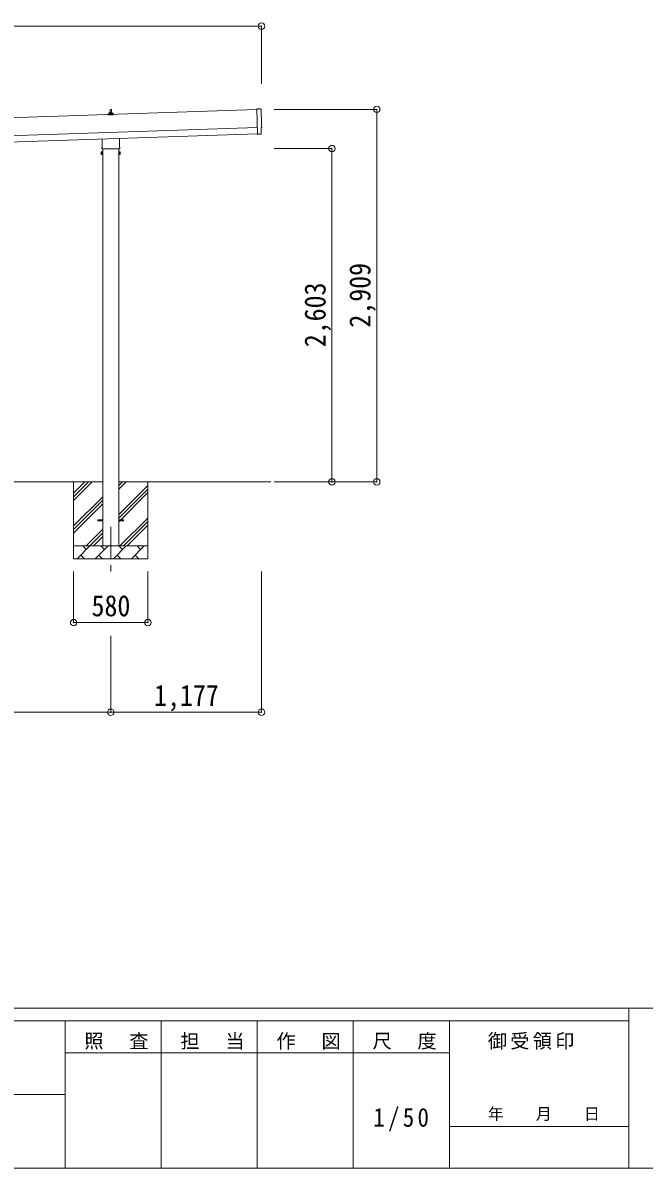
# Model space of a CAD drawing. Units: millimetres at full size, sheet at 1:50. Extents: x -14053 to 14053, y -9700 to 9700.
# Drawn here: x 4172 to 9022, y -9700 to -757 of the extents above; entities that cross this region are included whole.
import ezdxf
from ezdxf.enums import TextEntityAlignment as Align

# ---------------------------------------------------------------- set-up
doc = ezdxf.new("R2010")
doc.units = ezdxf.units.MM
doc.header["$LTSCALE"] = 50
doc.header["$PDMODE"] = 32
doc.header["$PDSIZE"] = 50
doc.linetypes.add('CHAIN1', pattern=[8, 5, -1, 1, -1])
for name, color, linetype, lineweight in [('0-1_Defpoints', 7, 'CHAIN1', 9), ('0-2_TEXT1', 4, 'Continuous', 9), ('0-3_SHAPE', 7, 'Continuous', 9), ('0-8_TABLE1', 6, 'Continuous', 9), ('F-0', 7, 'Continuous', 9)]:
    doc.layers.add(name, color=color, linetype=linetype, lineweight=lineweight)
doc.styles.add('ＭＳ ゴシック', font='')
doc.styles.get('ＭＳ ゴシック').set_extended_font_data('MS Gothic')

msp = doc.modelspace()

# ---------------------------------------------------------------- linework, layer by layer
at = {"layer": '0-1_Defpoints'}
msp.add_line((4858.01, -4691.27), (4858.01, -5040.27), dxfattribs=at)
at = {"layer": '0-2_TEXT1'}
for p, q in [((6027.92, -1428.73), (5997.76, -1428.16)), ((5997.76, -1428.16), (6004.38, -1626.9)), ((5997.93, -1433.24), (616.14, -1612.63)), ((4839.76, -1474.18), (4839.76, -1466.47)), ((4876.26, -1474.18), (4839.76, -1474.18)), ((4840.14, -1465.68), (4875.87, -1465.68)), ((4840.52, -1465.49), (4847.24, -1463.87)), ((4847.62, -1463.68), (4868.39, -1463.68)), ((4848.01, -1462.89), (4848.01, -1458.68)), ((4849.01, -1458.68), (4867.01, -1458.68)), ((4852.01, -1458.68), (4852.73, -1435.16)), ((4853.73, -1434.18), (4862.28, -1434.18)), ((4863.28, -1435.16), (4864.01, -1458.68)), ((4868.01, -1462.89), (4868.01, -1458.68)), ((4875.49, -1465.49), (4868.77, -1463.87)), ((4876.26, -1474.18), (4876.26, -1466.47)), ((620.81, -1752.56), (6002.59, -1573.16)), ((6032.08, -1575.57), (6032.58, -1575.55)), ((6033.64, -1622.57), (6032.08, -1575.57)), ((622.47, -1802.53), (6004.25, -1623.14)), ((4789.71, -1728.17), (4789.71, -1663.62)), ((4926.31, -1659.07), (4926.31, -1728.17)), ((6022.56, -1625.39), (6004.38, -1626.9)), ((6023.25, -1626), (6022.56, -1625.39)), ((6024, -1626.25), (6030.91, -1625.66)), ((4784.01, -1766.44), (4784.77, -1765.13)), ((4784.01, -1766.44), (4784.01, -1783.44)), ((4784.01, -1783.44), (4784.77, -1784.76)), ((4791.01, -1765.13), (4784.77, -1765.13)), ((4791.01, -1770.03), (4784.77, -1770.03)), ((4791.01, -1779.85), (4784.77, -1779.85)), ((4791.01, -1784.76), (4784.77, -1784.76)), ((4788.01, -1736.94), (4788.01, -1731.44)), ((4925.94, -1740.44), (4790.07, -1740.44)), ((4791.01, -1784.76), (4791.01, -1765.13)), ((4791.01, -1765.74), (4793.51, -1765.74)), ((4793.51, -1784.14), (4791.01, -1784.14)), ((4793.51, -1764.44), (4795.51, -1764.44)), ((4793.51, -1785.44), (4793.51, -1764.44)), ((4795.51, -1785.44), (4793.51, -1785.44)), ((4795.51, -1740.44), (4795.51, -4841.27)), ((4795.51, -1764.44), (4795.51, -1785.44)), ((4920.51, -4841.27), (4920.51, -1740.44)), ((4922.51, -1764.44), (4920.51, -1764.44)), ((4920.51, -1785.44), (4922.51, -1785.44)), ((4922.51, -1785.44), (4922.51, -1764.44)), ((4925.01, -1765.74), (4922.51, -1765.74)), ((4922.51, -1784.14), (4925.01, -1784.14)), ((4925.01, -1765.13), (4931.25, -1765.13)), ((4925.01, -1784.76), (4925.01, -1765.13)), ((4925.01, -1770.03), (4931.25, -1770.03)), ((4925.01, -1779.85), (4931.25, -1779.85)), ((4925.01, -1784.76), (4931.25, -1784.76)), ((4928.01, -1731.44), (4928.01, -1736.94)), ((4932.01, -1766.44), (4931.25, -1765.13)), ((4932.01, -1783.44), (4931.25, -1784.76)), ((4932.01, -1766.44), (4932.01, -1783.44)), ((4758.01, -4645.77), (4758.01, -4636.77)), ((4758.01, -4636.77), (4795.51, -4636.77)), ((4758.01, -4645.77), (4795.51, -4645.77)), ((4920.51, -4636.77), (4958.01, -4636.77)), ((4920.51, -4645.77), (4958.01, -4645.77)), ((4958.01, -4645.77), (4958.01, -4636.77))]:
    msp.add_line(p, q, dxfattribs=at)
for centre, radius, start, end in [((6027.84, -1433.23), 4.5, 1.09537, 88.91326), ((4840.76, -1466.47), 1, 103.62699, 180), ((4847.01, -1462.89), 1, 283.62699, 0), ((4852.09, -1459.31), 4.13, 90, 171.17633), ((4849.01, -1459.68), 1, 90, 180), ((4853.73, -1435.18), 1, 90, 178.60509), ((4861.34, -1458.68), 4.83, 133.60282, 180), ((4854.67, -1458.68), 4.83, 0, 46.39718), ((4862.28, -1435.18), 1, 1.39491, 90), ((4863.92, -1459.31), 4.13, 8.82367, 90), ((4867.01, -1459.68), 1, 0, 90), ((4869.01, -1462.89), 1, 180, 256.37301), ((4875.26, -1466.47), 1, 0, 76.37301), ((6032.43, -1571.05), 4.5, 271.90915, 2.73345), ((6023.91, -1625.25), 1, 228.4071, 274.90505), ((4788.35, -1767.58), 4.34, 145.61575, 214.38425), ((4800.25, -1774.94), 16.24, 162.41205, 197.58795), ((4788.35, -1782.3), 4.34, 145.61575, 214.38425), ((4792.01, -1731.44), 4, 125.09963, 180), ((4792.01, -1736.94), 4, 180, 194.47751), ((4792.01, -1736.94), 4, 194.47751, 241.04498), ((4924.01, -1736.94), 4, 298.95502, 345.52249), ((4924.01, -1731.44), 4, 0, 54.90037), ((4924.01, -1736.94), 4, 345.52249, 0), ((4927.66, -1767.58), 4.34, 325.61575, 34.38425), ((4915.77, -1774.94), 16.24, 342.41205, 17.58795), ((4927.66, -1782.3), 4.34, 325.61575, 34.38425)]:
    msp.add_arc(centre, radius, start, end, dxfattribs=at)
for centre, major_axis, ratio, start_param, end_param in [((10794.87, -1343.37), (-4760.73, -158.69), 0.99863, 6.2686928, 6.2976566), ((6030.64, -1622.66), (2.25, -2), 0.9974, 5.5252311, 7.0411395)]:
    msp.add_ellipse(centre, major_axis=major_axis, ratio=ratio, start_param=start_param, end_param=end_param, dxfattribs=at)
at = {"layer": '0-3_SHAPE'}
for p, q in [((4795.51, -4341.27), (1820.51, -4341.27)), ((4568.01, -4458.04), (4684.77, -4341.27)), ((4568.01, -4486.33), (4713.06, -4341.27)), ((4568.01, -4429.76), (4656.49, -4341.27)), ((4568.01, -4341.27), (4568.01, -4941.27)), ((4920.51, -4370.1), (4949.33, -4341.27)), ((4920.51, -4398.38), (4977.62, -4341.27)), ((6108.89, -4341.27), (4920.51, -4341.27)), ((4920.51, -4596.37), (5148.01, -4368.87)), ((5148.01, -4341.27), (5148.01, -4941.27)), ((4568.01, -4684.31), (4795.51, -4456.81)), ((4920.51, -4624.66), (5148.01, -4397.16)), ((4920.51, -4652.94), (5148.01, -4425.44)), ((4568.01, -4712.6), (4795.51, -4485.1)), ((4568.01, -4740.88), (4795.51, -4513.38)), ((4930.16, -4841.27), (5148.01, -4623.43)), ((4665.61, -4841.27), (4795.51, -4711.37)), ((4693.89, -4841.27), (4795.51, -4739.66)), ((4958.45, -4841.27), (5148.01, -4651.72)), ((4986.73, -4841.27), (5148.01, -4680)), ((4722.17, -4841.27), (4795.51, -4767.94)), ((4568.01, -4841.27), (5148.01, -4841.27)), ((4595.88, -4941.27), (4695.88, -4841.27)), ((4624.43, -4912.72), (4652.98, -4941.27)), ((4667.32, -4869.83), (4638.77, -4841.27)), ((4737.3, -4941.27), (4837.3, -4841.27)), ((4765.85, -4912.72), (4794.4, -4941.27)), ((4808.74, -4869.83), (4780.19, -4841.27)), ((4878.72, -4941.27), (4978.72, -4841.27)), ((4907.27, -4912.72), (4935.82, -4941.27)), ((4950.16, -4869.83), (4921.61, -4841.27)), ((5020.14, -4941.27), (5120.14, -4841.27)), ((5048.69, -4912.72), (5077.25, -4941.27)), ((5091.59, -4869.83), (5063.03, -4841.27)), ((5148.01, -4941.27), (4568.01, -4941.27))]:
    msp.add_line(p, q, dxfattribs=at)
at = {"layer": '0-8_TABLE1'}
for p, q in [((585.36, -782.16), (6035.03, -782.16)), ((6035.03, -782.16), (6035.03, -1232.16)), ((6935.03, -1432.16), (6134.03, -1432.16)), ((6935.03, -4341.27), (6935.03, -1432.16)), ((6585.03, -1737.94), (6135.03, -1737.94)), ((6585.03, -1737.94), (6585.03, -4341.27)), ((6935.03, -4341.27), (6134.03, -4341.27)), ((4568.01, -5440.27), (4568.01, -5040.27)), ((5148.01, -5440.27), (5148.01, -5040.27)), ((6035.03, -6140.27), (6035.03, -5040.27)), ((4568.01, -5440.27), (5148.01, -5440.27)), ((4858.01, -6140.27), (4858.01, -5542.27)), ((1758.01, -6140.27), (4858.01, -6140.27)), ((4858.01, -6140.27), (6035.03, -6140.27))]:
    msp.add_line(p, q, dxfattribs=at)
for p in [(6035.03, -782.16), (6935.03, -1432.16), (6585.03, -1737.94), (6585.03, -4341.27), (6935.03, -4341.27), (4568.01, -5440.27), (5148.01, -5440.27), (4858.01, -6140.27), (6035.03, -6140.27)]:
    msp.add_point(p, dxfattribs=at)
at = {"layer": 'F-0', "color": 5, "lineweight": 5}
for p, q in [((-14053.43, -8450), (13346.57, -8450)), ((8901.98, -8450), (8901.98, -9700)), ((-14053.43, -8550), (8901.98, -8550)), ((4501.97, -8550), (4501.97, -9700)), ((5251.97, -8550), (5251.97, -9700)), ((6001.97, -8550), (6001.97, -9700)), ((6751.97, -8550), (6751.97, -9700)), ((7501.97, -8550), (7501.97, -9700)), ((4501.97, -8800), (7501.97, -8800)), ((-5748.03, -9125), (4501.97, -9125)), ((7501.97, -9375), (8901.98, -9375)), ((-14053.43, -9700), (13346.57, -9700))]:
    msp.add_line(p, q, dxfattribs=at)

# ---------------------------------------------------------------- texts
at = {"layer": '0-8_TABLE1', "color": 7, "style": 'ＭＳ ゴシック', "width": 0.9}
for s, p in [('2,909', (6935.03, -3136.72)), ('2,603', (6585.03, -3289.61))]:
    msp.add_text(s, height=165, rotation=90, dxfattribs=at).set_placement(p, align=Align.BOTTOM_LEFT)
for s, p in [('580', (4708.01, -5440.27)), ('1,177', (5196.52, -6140.27))]:
    msp.add_text(s, height=165, dxfattribs=at).set_placement(p, align=Align.BOTTOM_LEFT)
at = {"layer": 'F-0', "style": 'ＭＳ ゴシック'}
msp.add_text('年\u3000\u3000月\u3000\u3000日', height=91.64, dxfattribs=at).set_placement((7801.98, -9350), align=Align.BOTTOM_LEFT)
at = {"layer": 'F-0', "attachment_point": 7, "style": 'ＭＳ ゴシック'}
for s, insert, char_height in [('\\T1.17;照\u3000査', (4651.98, -8775), 110), ('\\T1.17;担\u3000当', (5401.98, -8775), 110), ('\\T1.17;作\u3000図', (6151.97, -8775), 110), ('\\T1.17;尺\u3000度', (6901.98, -8775), 110), ('\\T1.17;御受領印', (7801.97, -8775), 110), ('\\T1.28;\\W0.9;1/50', (6908.22, -9412.5), 146.6)]:
    msp.add_mtext(s, dxfattribs=dict(at, insert=insert, char_height=char_height))

doc.saveas('drawing.dxf')
